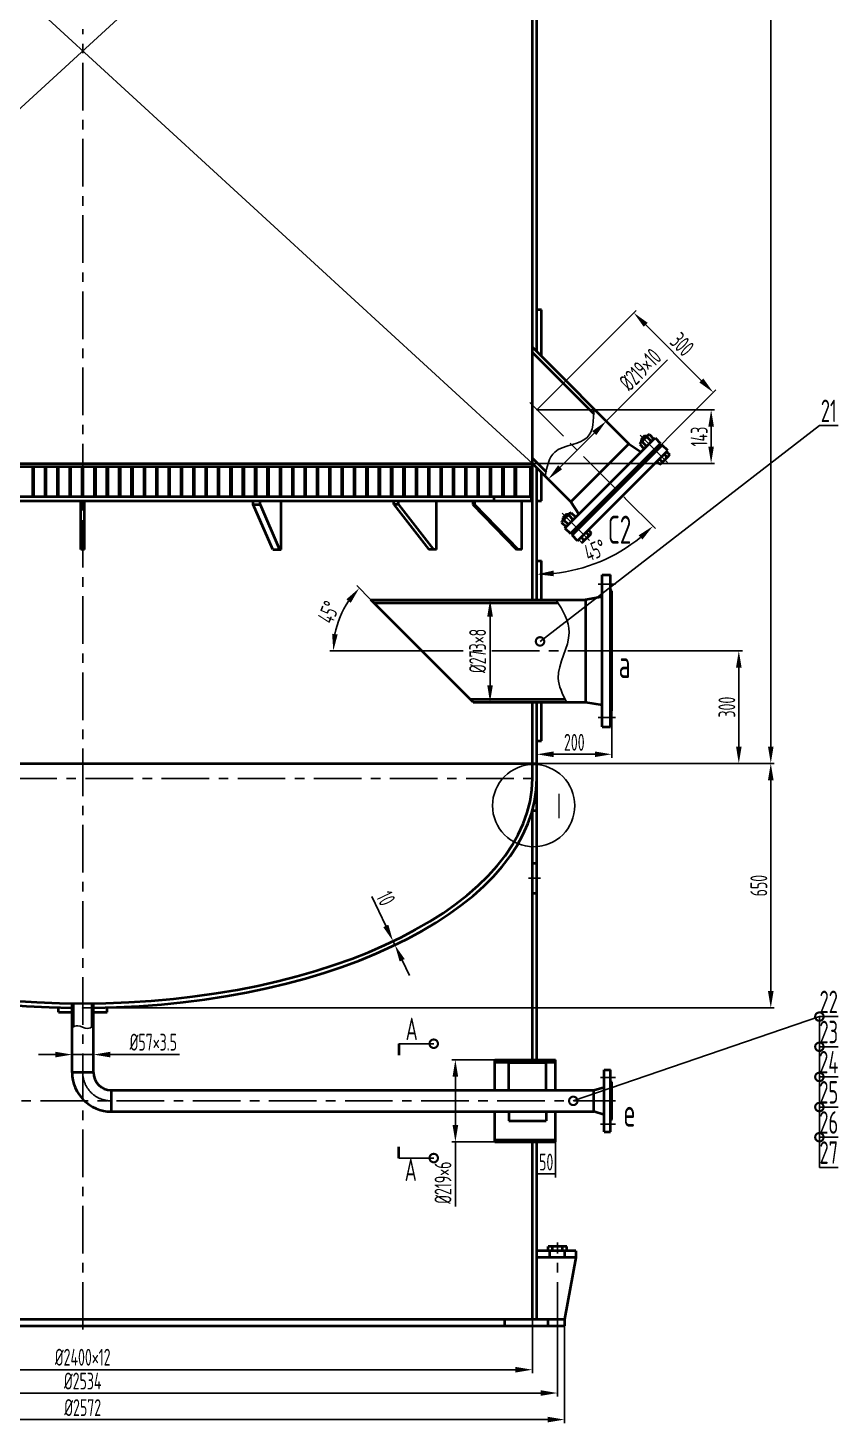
# Model space of a CAD drawing. Header units: millimetres. Extents: x 0 to 8910, y 0 to 12600.
# Drawn here: x 3117 to 5280, y 3302 to 7022 of the extents above; entities that cross this region are included whole.
import ezdxf
from ezdxf.enums import TextEntityAlignment as Align

# ---------------------------------------------------------------- set-up
doc = ezdxf.new("R2010")
doc.units = ezdxf.units.MM
doc.linetypes.add('CENTERX2', pattern=[101.6, 63.5, -12.7, 12.7, -12.7])
for name, color, linetype in [('中心线', 3, 'CENTERX2'), ('尺寸标注', 4, 'Continuous'), ('文字标注', 4, 'Continuous'), ('细实线', 1, 'Continuous')]:
    doc.layers.add(name, color=color, linetype=linetype)
doc.layers.add('粗实线', color=7, linetype='Continuous', lineweight=40)
doc.styles.get("Standard").update_dxf_attribs({"font": 'gbenor.shx', "width": 0.7, "bigfont": 'gbcbig.shx'})
doc.styles.add('文字标注', font='gbenor.shx', dxfattribs={"width": 0.7, "bigfont": 'gbcbig.shx'})
doc.dimstyles.new('ISO-25', dxfattribs={"dimscale": 15, "dimtxt": 3, "dimasz": 3, "dimexe": 0.625, "dimexo": 0, "dimtad": 1, "dimzin": 12, "dimdsep": 46, "dimtxsty": 'Standard', "dimcen": 3, "dimclrd": 256, "dimclre": 256, "dimclrt": 256, "dimadec": 0, "dimazin": 3, "dimtfac": 1, "dimtmove": 0, "dimatfit": 3, "dimldrblk": 'DOTSMALL', "dimfxl": 0, "dimlwd": -1, "dimarcsym": 0})

# ---------------------------------------------------------------- blocks, each defined once
blk = doc.blocks.new('*D9')
at = {"layer": 'Defpoints', "color": 0}
for p in [(4475.6, 11261.2), (5100, 11261.2), (4475.6, 5061.2)]:
    blk.add_point(p, dxfattribs=at)
at = {"layer": '尺寸标注', "lineweight": -2}
for p, q in [((4475.6, 11261.2), (5109.3, 11261.2)), ((4475.6, 5061.2), (5109.3, 5061.2))]:
    blk.add_line(p, q, dxfattribs=at)
at = {"layer": '尺寸标注'}
blk.add_line((5100, 5106.2), (5100, 11216.2), dxfattribs=at)
for points in [[(5092.5, 11216.2), (5107.5, 11216.2), (5100, 11261.2)], [(5092.5, 5106.2), (5107.5, 5106.2), (5100, 5061.2)]]:
    blk.add_solid(points, dxfattribs=at)
at = {"layer": '尺寸标注', "insert": (5068.1, 8161.2), "char_height": 45, "attachment_point": 5, "rotation": 90}
blk.add_mtext('10200', dxfattribs=at)
blk = doc.blocks.new('_DotSmall')
at = {"color": 0, "linetype": 'ByBlock', "const_width": 0.5}
blk.add_lwpolyline([(-0.0625, 0, 1), (0.0625, 0, 1)], format="xyb", close=True, dxfattribs=at)
blk = doc.blocks.new('*D15')
at = {"layer": 'Defpoints', "color": 0}
for p in [(4475.6, 5061.2), (5100, 5061.2), (3263.6, 4409.2)]:
    blk.add_point(p, dxfattribs=at)
at = {"layer": '尺寸标注', "lineweight": -2}
for p, q in [((4475.6, 5061.2), (5109.3, 5061.2)), ((3263.6, 4409.2), (5109.3, 4409.2))]:
    blk.add_line(p, q, dxfattribs=at)
at = {"layer": '尺寸标注'}
blk.add_line((5100, 4454.2), (5100, 5016.2), dxfattribs=at)
for points in [[(5092.5, 5016.2), (5107.5, 5016.2), (5100, 5061.2)], [(5092.5, 4454.2), (5107.5, 4454.2), (5100, 4409.2)]]:
    blk.add_solid(points, dxfattribs=at)
at = {"layer": '尺寸标注', "insert": (5068.1, 4735.2), "char_height": 45, "attachment_point": 5, "rotation": 90}
blk.add_mtext('650', dxfattribs=at)
blk = doc.blocks.new('*D16')
at = {"layer": 'Defpoints', "color": 0}
for p in [(4091.9, 4587.1), (4091.9, 4587.1), (4096.8, 4576.8)]:
    blk.add_point(p, dxfattribs=at)
at = {"layer": '尺寸标注'}
for p, q in [((4072.6, 4627.7), (4034.9, 4706.6)), ((4096.8, 4576.8), (4091.9, 4587.1)), ((4116.2, 4536.2), (4135.6, 4495.5))]:
    blk.add_line(p, q, dxfattribs=at)
at = {"layer": '尺寸标注', "lineweight": -2}
for p, q in [((4091.9, 4587.1), (4100.4, 4591.1)), ((4096.8, 4576.8), (4105.3, 4580.8))]:
    blk.add_line(p, q, dxfattribs=at)
at = {"layer": '尺寸标注'}
for points in [[(4079.3, 4630.9), (4065.8, 4624.5), (4091.9, 4587.1)], [(4123, 4539.4), (4109.4, 4532.9), (4096.8, 4576.8)]]:
    blk.add_solid(points, dxfattribs=at)
at = {"layer": '尺寸标注', "insert": (4072.8, 4701.2), "char_height": 45, "attachment_point": 5, "rotation": 295.4991}
blk.add_mtext('10', dxfattribs=at)
blk = doc.blocks.new('*D19')
at = {"layer": 'Defpoints', "color": 0}
for p in [(4946.4, 6050.6), (4475.6, 6004.1), (4687.8, 5792)]:
    blk.add_point(p, dxfattribs=at)
at = {"layer": '尺寸标注', "lineweight": -2}
for p, q in [((4475.6, 6004.1), (4740.9, 6269.3)), ((4687.8, 5792), (4953, 6057.2))]:
    blk.add_line(p, q, dxfattribs=at)
at = {"layer": '尺寸标注'}
blk.add_line((4766.1, 6230.9), (4914.6, 6082.4), dxfattribs=at)
for points in [[(4771.4, 6236.2), (4760.8, 6225.6), (4734.3, 6262.7)], [(4919.9, 6087.7), (4909.3, 6077.1), (4946.4, 6050.6)]]:
    blk.add_solid(points, dxfattribs=at)
at = {"layer": '尺寸标注', "insert": (4863.4, 6178.6), "char_height": 45, "attachment_point": 5, "rotation": 315}
blk.add_mtext('300', dxfattribs=at)
blk = doc.blocks.new('*D29')
at = {"layer": 'Defpoints', "color": 0}
for p in [(1996.6, 3551.2), (4530.6, 3551.2), (1996.6, 3382.2)]:
    blk.add_point(p, dxfattribs=at)
at = {"layer": '尺寸标注', "lineweight": -2}
for p, q in [((1996.6, 3551.2), (1996.6, 3372.9)), ((4530.6, 3551.2), (4530.6, 3372.9))]:
    blk.add_line(p, q, dxfattribs=at)
at = {"layer": '尺寸标注'}
blk.add_line((4485.6, 3382.2), (2041.6, 3382.2), dxfattribs=at)
for points in [[(2041.6, 3389.7), (2041.6, 3374.7), (1996.6, 3382.2)], [(4485.6, 3389.7), (4485.6, 3374.7), (4530.6, 3382.2)]]:
    blk.add_solid(points, dxfattribs=at)
at = {"layer": '尺寸标注', "insert": (3263.6, 3414.1), "char_height": 45, "attachment_point": 5}
blk.add_mtext('%%c2534', dxfattribs=at)
blk = doc.blocks.new('*D30')
at = {"layer": 'Defpoints', "color": 0}
for p in [(2063.6, 3579.2), (4463.6, 3579.2), (4463.6, 3444.4)]:
    blk.add_point(p, dxfattribs=at)
at = {"layer": '尺寸标注', "lineweight": -2}
for p, q in [((2063.6, 3579.2), (2063.6, 3435.1)), ((4463.6, 3579.2), (4463.6, 3435.1))]:
    blk.add_line(p, q, dxfattribs=at)
at = {"layer": '尺寸标注'}
blk.add_line((2108.6, 3444.4), (4418.6, 3444.4), dxfattribs=at)
for points in [[(2108.6, 3451.9), (2108.6, 3436.9), (2063.6, 3444.4)], [(4418.6, 3451.9), (4418.6, 3436.9), (4463.6, 3444.4)]]:
    blk.add_solid(points, dxfattribs=at)
at = {"layer": '尺寸标注', "insert": (3263.6, 3477.6), "char_height": 45, "attachment_point": 5}
blk.add_mtext('%%c2400×12', dxfattribs=at)
blk = doc.blocks.new('*D31')
at = {"layer": 'Defpoints', "color": 0}
for p in [(1977.6, 3561.2), (4549.6, 3561.2), (4549.6, 3311.4)]:
    blk.add_point(p, dxfattribs=at)
at = {"layer": '尺寸标注', "lineweight": -2}
for p, q in [((1977.6, 3561.2), (1977.6, 3302)), ((4549.6, 3561.2), (4549.6, 3302))]:
    blk.add_line(p, q, dxfattribs=at)
at = {"layer": '尺寸标注'}
blk.add_line((2022.6, 3311.4), (4504.6, 3311.4), dxfattribs=at)
for points in [[(2022.6, 3318.9), (2022.6, 3303.9), (1977.6, 3311.4)], [(4504.6, 3318.9), (4504.6, 3303.9), (4549.6, 3311.4)]]:
    blk.add_solid(points, dxfattribs=at)
at = {"layer": '尺寸标注', "insert": (3263.6, 3343.3), "char_height": 45, "attachment_point": 5}
blk.add_mtext('%%c2572', dxfattribs=at)
blk = doc.blocks.new('*D33')
at = {"layer": 'Defpoints', "color": 0}
for p in [(4363.6, 4270.7), (4258.2, 4051.7), (4363.6, 4051.7)]:
    blk.add_point(p, dxfattribs=at)
at = {"layer": '尺寸标注', "lineweight": -2}
for p, q in [((4363.6, 4270.7), (4248.9, 4270.7)), ((4363.6, 4051.7), (4248.9, 4051.7))]:
    blk.add_line(p, q, dxfattribs=at)
at = {"layer": '尺寸标注'}
for p, q in [((4258.2, 4225.7), (4258.2, 4096.7)), ((4258.2, 4051.7), (4258.2, 3879.7))]:
    blk.add_line(p, q, dxfattribs=at)
for points in [[(4250.7, 4225.7), (4265.7, 4225.7), (4258.2, 4270.7)], [(4250.7, 4096.7), (4265.7, 4096.7), (4258.2, 4051.7)]]:
    blk.add_solid(points, dxfattribs=at)
at = {"layer": '尺寸标注', "insert": (4225.1, 3943.2), "char_height": 45, "attachment_point": 5, "rotation": 90}
blk.add_mtext('%%c219×6', dxfattribs=at)
blk = doc.blocks.new('*D35')
at = {"layer": 'Defpoints', "color": 0}
for p in [(4525.6, 4051.7), (4475.6, 3966.3), (4475.6, 3966.3)]:
    blk.add_point(p, dxfattribs=at)
at = {"layer": '尺寸标注', "lineweight": -2}
for p, q in [((4525.6, 4051.7), (4525.6, 3956.9)), ((4475.6, 3966.3), (4475.6, 3975.6))]:
    blk.add_line(p, q, dxfattribs=at)
at = {"layer": '尺寸标注'}
blk.add_line((4525.6, 3966.3), (4475.6, 3966.3), dxfattribs=at)
at = {"layer": '尺寸标注', "insert": (4500.6, 3998.1), "char_height": 45, "attachment_point": 5}
blk.add_mtext('50', dxfattribs=at)
blk = doc.blocks.new('*D42')
at = {"layer": 'Defpoints', "color": 0}
for p in [(4660.8, 5973.8), (4660.8, 5973.8), (4505.9, 5819)]:
    blk.add_point(p, dxfattribs=at)
at = {"layer": '尺寸标注'}
for p, q in [((4660.8, 5973.8), (4824.1, 6137.1)), ((4537.7, 5850.8), (4629, 5942))]:
    blk.add_line(p, q, dxfattribs=at)
at = {"layer": '尺寸标注', "lineweight": -2}
for p, q in [((4660.8, 5973.8), (4667.4, 5967.2)), ((4505.9, 5819), (4512.5, 5812.3))]:
    blk.add_line(p, q, dxfattribs=at)
at = {"layer": '尺寸标注'}
for points in [[(4623.6, 5947.3), (4634.3, 5936.7), (4660.8, 5973.8)], [(4532.4, 5856.1), (4543, 5845.5), (4505.9, 5819)]]:
    blk.add_solid(points, dxfattribs=at)
at = {"layer": '尺寸标注', "insert": (4751.6, 6111.4), "char_height": 45, "attachment_point": 5, "rotation": 45}
blk.add_mtext('%%c219×10', dxfattribs=at)
blk = doc.blocks.new('*D43')
at = {"layer": 'Defpoints', "color": 0}
for p in [(3235.1, 4284.7), (3292.1, 4284.7), (3292.1, 4284.7)]:
    blk.add_point(p, dxfattribs=at)
at = {"layer": '尺寸标注'}
for p, q in [((3190.1, 4284.7), (3145.1, 4284.7)), ((3235.1, 4284.7), (3292.1, 4284.7)), ((3337.1, 4284.7), (3522, 4284.7))]:
    blk.add_line(p, q, dxfattribs=at)
at = {"layer": '尺寸标注', "lineweight": -2}
for p, q in [((3235.1, 4284.7), (3235.1, 4294.1)), ((3292.1, 4284.7), (3292.1, 4294.1))]:
    blk.add_line(p, q, dxfattribs=at)
at = {"layer": '尺寸标注'}
for points in [[(3190.1, 4292.2), (3190.1, 4277.2), (3235.1, 4284.7)], [(3337.1, 4292.2), (3337.1, 4277.2), (3292.1, 4284.7)]]:
    blk.add_solid(points, dxfattribs=at)
at = {"layer": '尺寸标注', "insert": (3452.1, 4317.8), "char_height": 45, "attachment_point": 5}
blk.add_mtext('%%c57×3.5', dxfattribs=at)
blk = doc.blocks.new('*D49')
at = {"layer": 'Defpoints', "color": 0}
for p in [(4685.6, 5361.2), (4475.6, 5061.2), (5014.7, 5061.2)]:
    blk.add_point(p, dxfattribs=at)
at = {"layer": '尺寸标注', "lineweight": -2}
for p, q in [((4685.6, 5361.2), (5024.1, 5361.2)), ((4475.6, 5061.2), (5024.1, 5061.2))]:
    blk.add_line(p, q, dxfattribs=at)
at = {"layer": '尺寸标注'}
blk.add_line((5014.7, 5316.2), (5014.7, 5106.2), dxfattribs=at)
for points in [[(5007.2, 5316.2), (5022.2, 5316.2), (5014.7, 5361.2)], [(5007.2, 5106.2), (5022.2, 5106.2), (5014.7, 5061.2)]]:
    blk.add_solid(points, dxfattribs=at)
at = {"layer": '尺寸标注', "insert": (4982.8, 5211.2), "char_height": 45, "attachment_point": 5, "rotation": 90}
blk.add_mtext('300', dxfattribs=at)
blk = doc.blocks.new('*D56')
at = {"layer": 'Defpoints', "color": 0}
for p in [(4456.6, 8923.2), (4475.6, 8749.2), (4711.8, 8667.9), (4622.1, 8357.6), (4475.6, 6158.9)]:
    blk.add_point(p, dxfattribs=at)
at = {"layer": '尺寸标注', "lineweight": -2}
blk.add_line((4711.8, 8667.9), (4882.3, 8497.4), dxfattribs=at)
at = {"layer": '尺寸标注'}
blk.add_arc((4475.6, 8904.1), 565.8, 274.5582, 310.4418, dxfattribs=at)
for points in [[(4837.6, 8479), (4847.7, 8468), (4875.7, 8504)], [(4520.9, 8332.6), (4520.3, 8347.6), (4475.6, 8338.3)]]:
    blk.add_solid(points, dxfattribs=at)
at = {"layer": '尺寸标注', "insert": (4679.5, 8412), "char_height": 45, "attachment_point": 5, "rotation": 22.5}
blk.add_mtext('45°', dxfattribs=at)
blk = doc.blocks.new('*D57')
at = {"layer": 'Defpoints', "color": 0}
for p in [(4456.6, 6023.2), (4475.6, 5849.2), (4711.8, 5767.9), (4589.2, 5580.5), (4475.6, 4270.7)]:
    blk.add_point(p, dxfattribs=at)
at = {"layer": '尺寸标注', "lineweight": -2}
blk.add_line((4711.8, 5767.9), (4792.4, 5687.4), dxfattribs=at)
at = {"layer": '尺寸标注'}
blk.add_arc((4475.6, 6004.1), 438.6, 275.8817, 309.1183, dxfattribs=at)
for points in [[(4747.3, 5669.4), (4757.4, 5658.3), (4785.8, 5694)], [(4521, 5560.3), (4520.2, 5575.3), (4475.6, 5565.5)]]:
    blk.add_solid(points, dxfattribs=at)
at = {"layer": '尺寸标注', "insert": (4630.8, 5629.5), "char_height": 45, "attachment_point": 5, "rotation": 22.5}
blk.add_mtext('45°', dxfattribs=at)
blk = doc.blocks.new('*D59')
at = {"layer": 'Defpoints', "color": 0}
for p in [(4475.6, 6004.1), (4940.8, 6004.1), (4463.6, 5861.2)]:
    blk.add_point(p, dxfattribs=at)
at = {"layer": '尺寸标注', "lineweight": -2}
for p, q in [((4475.6, 6004.1), (4950.2, 6004.1)), ((4463.6, 5861.2), (4950.2, 5861.2))]:
    blk.add_line(p, q, dxfattribs=at)
at = {"layer": '尺寸标注'}
blk.add_line((4940.8, 5906.2), (4940.8, 5959.1), dxfattribs=at)
for points in [[(4933.3, 5959.1), (4948.3, 5959.1), (4940.8, 6004.1)], [(4933.3, 5906.2), (4948.3, 5906.2), (4940.8, 5861.2)]]:
    blk.add_solid(points, dxfattribs=at)
at = {"layer": '尺寸标注', "insert": (4908.9, 5932.7), "char_height": 45, "attachment_point": 5, "rotation": 90}
blk.add_mtext('143', dxfattribs=at)
blk = doc.blocks.new('标注序号')
at = {"layer": '尺寸标注', "width": 0.7}
blk.add_attdef('标注序号', text='', height=4, dxfattribs=at).set_placement((0, 2.625), align=Align.MIDDLE_CENTER)
blk = doc.blocks.new('*D60')
at = {"layer": 'Defpoints', "color": 0}
for p in [(4675.6, 5201.7), (4475.6, 5085.5), (4475.6, 5085.5)]:
    blk.add_point(p, dxfattribs=at)
at = {"layer": '尺寸标注', "lineweight": -2}
for p, q in [((4675.6, 5201.7), (4675.6, 5076.1)), ((4475.6, 5085.5), (4475.6, 5094.9))]:
    blk.add_line(p, q, dxfattribs=at)
at = {"layer": '尺寸标注'}
blk.add_line((4630.6, 5085.5), (4520.6, 5085.5), dxfattribs=at)
for points in [[(4520.6, 5093), (4520.6, 5078), (4475.6, 5085.5)], [(4630.6, 5093), (4630.6, 5078), (4675.6, 5085.5)]]:
    blk.add_solid(points, dxfattribs=at)
at = {"layer": '尺寸标注', "insert": (4575.6, 5117.4), "char_height": 45, "attachment_point": 5}
blk.add_mtext('200', dxfattribs=at)
blk = doc.blocks.new('*D61')
at = {"layer": 'Defpoints', "color": 0}
for p in [(3964.1, 5479.6), (4032.6, 5497.7), (4159.1, 5361.2), (4685.6, 5361.2), (4305.6, 5224.7)]:
    blk.add_point(p, dxfattribs=at)
at = {"layer": '尺寸标注', "lineweight": -2}
for p, q in [((4032.6, 5497.7), (3995.1, 5535.3)), ((4159.1, 5361.2), (3923, 5361.2))]:
    blk.add_line(p, q, dxfattribs=at)
at = {"layer": '尺寸标注'}
blk.add_arc((4169.1, 5361.2), 236.8, 145.9067, 169.0933, dxfattribs=at)
for points in [[(3967.3, 5498.7), (3978.9, 5489.2), (4001.7, 5528.6)], [(3944.1, 5405.3), (3929.2, 5406.7), (3932.4, 5361.2)]]:
    blk.add_solid(points, dxfattribs=at)
at = {"layer": '尺寸标注', "insert": (3919.8, 5464.5), "char_height": 45, "attachment_point": 5, "rotation": 67.5}
blk.add_mtext('45°', dxfattribs=at)
blk = doc.blocks.new('*D62')
at = {"layer": 'Defpoints', "color": 0}
for p in [(4350.7, 5497.7), (4350.7, 5497.7), (4350.7, 5224.7)]:
    blk.add_point(p, dxfattribs=at)
at = {"layer": '尺寸标注', "lineweight": -2}
for p, q in [((4350.7, 5497.7), (4341.3, 5497.7)), ((4350.7, 5224.7), (4341.3, 5224.7))]:
    blk.add_line(p, q, dxfattribs=at)
at = {"layer": '尺寸标注'}
blk.add_line((4350.7, 5269.7), (4350.7, 5452.7), dxfattribs=at)
for points in [[(4343.2, 5452.7), (4358.2, 5452.7), (4350.7, 5497.7)], [(4343.2, 5269.7), (4358.2, 5269.7), (4350.7, 5224.7)]]:
    blk.add_solid(points, dxfattribs=at)
at = {"layer": '尺寸标注', "insert": (4317.6, 5361.2), "char_height": 45, "attachment_point": 5, "rotation": 90}
blk.add_mtext('%%c273×8', dxfattribs=at)

msp = doc.modelspace()

# ---------------------------------------------------------------- linework, layer by layer
msp.add_line((4587.596, 5657.829), (4595.041, 5650.384))
at = {"layer": '中心线', "ltscale": 2}
for p, q in [((3263.65, 3551.232), (3263.65, 7019.423)), ((4456.579, 6023.159), (4711.824, 5767.914)), ((4751.558, 5936.776), (4824.515, 5863.819)), ((4542.962, 5728.18), (4615.919, 5655.223)), ((4639.65, 5538.732), (4685.65, 5538.732)), ((4685.65, 5361.232), (4159.15, 5361.232)), ((4639.65, 5183.732), (4685.65, 5183.732)), ((2051.65, 5021.232), (4475.65, 5021.232)), ((4453.65, 4755.325), (4485.65, 4755.325)), ((4645.65, 4223.732), (4685.65, 4223.732)), ((2338.06, 4161.232), (4685.65, 4161.232)), ((4645.65, 4098.732), (4685.65, 4098.732)), ((4530.65, 3551.232), (4530.65, 3783.232))]:
    msp.add_line(p, q, dxfattribs=at)
msp.add_arc((3339.65, 4237.232), 76, 180, 270, dxfattribs=at)
at = {"layer": '尺寸标注'}
msp.add_circle((4467.071, 4948.543), 109.833, dxfattribs=at)
for p in [(4475.65, 6004.088), (3263.65, 4409.232)]:
    msp.add_point(p, dxfattribs=at)
at = {"layer": '粗实线'}
for p, q in [((4463.65, 5497.732), (4463.65, 9651.232)), ((4475.65, 6158.944), (4475.65, 8749.232)), ((4487.65, 6270.538), (4475.65, 6270.538)), ((4487.65, 6146.944), (4487.65, 6270.538)), ((4463.65, 6170.944), (4721.37, 5913.225)), ((4463.65, 6156.802), (4627.421, 5993.032)), ((4550.603, 5688.718), (4791.02, 5929.135)), ((4771.808, 5935.813), (4752.521, 5916.526)), ((4767.886, 5934.368), (4753.966, 5920.449)), ((4763.292, 5934.368), (4753.966, 5925.042)), ((4753.966, 5925.042), (4753.966, 5920.449)), ((4753.966, 5920.449), (4755.205, 5919.21)), ((4756.684, 5918.792), (4767.732, 5907.744)), ((4763.292, 5934.368), (4767.886, 5934.368)), ((4767.886, 5934.368), (4769.124, 5933.13)), ((4769.542, 5931.651), (4780.591, 5920.602)), ((4775.971, 5938.08), (4787.02, 5927.031)), ((4791.02, 5929.135), (4805.869, 5914.285)), ((4565.453, 5673.869), (4805.869, 5914.285)), ((4566.513, 5758.368), (4721.37, 5913.225)), ((4569.695, 5669.627), (4810.111, 5910.043)), ((4584.544, 5654.777), (4824.961, 5895.194)), ((4593.737, 5697.911), (4781.827, 5886.001)), ((4721.37, 5913.225), (4753.543, 5891.658)), ((4750.255, 5912.363), (4761.303, 5901.315)), ((4781.827, 5886.001), (4781.827, 5890.244)), ((4781.827, 5886.001), (4786.07, 5886.001)), ((4782.999, 5891.416), (4787.242, 5887.173)), ((4796.919, 5905.335), (4801.161, 5901.093)), ((4827.088, 5880.534), (4807.801, 5861.247)), ((4824.961, 5895.194), (4810.111, 5910.043)), ((4815.48, 5885.713), (4822.925, 5878.268)), ((4821.909, 5892.142), (4829.354, 5884.697)), ((2063.65, 5861.232), (4463.65, 5861.232)), ((2063.65, 5853.232), (4463.65, 5853.232)), ((3130.15, 5773.232), (3130.15, 5853.232)), ((3133.15, 5773.232), (3133.15, 5853.232)), ((3163.15, 5773.232), (3163.15, 5853.232)), ((3166.15, 5773.232), (3166.15, 5853.232)), ((3196.15, 5773.232), (3196.15, 5853.232)), ((3199.15, 5773.232), (3199.15, 5853.232)), ((3229.15, 5773.232), (3229.15, 5853.232)), ((3232.15, 5773.232), (3232.15, 5853.232)), ((3262.15, 5773.232), (3262.15, 5853.232)), ((3265.15, 5773.232), (3265.15, 5853.232)), ((3295.15, 5773.232), (3295.15, 5853.232)), ((3298.15, 5773.232), (3298.15, 5853.232)), ((3328.15, 5773.232), (3328.15, 5853.232)), ((3331.15, 5773.232), (3331.15, 5853.232)), ((3361.15, 5773.232), (3361.15, 5853.232)), ((3364.15, 5773.232), (3364.15, 5853.232)), ((3394.15, 5773.232), (3394.15, 5853.232)), ((3397.15, 5773.232), (3397.15, 5853.232)), ((3427.15, 5773.232), (3427.15, 5853.232)), ((3430.15, 5773.232), (3430.15, 5853.232)), ((3460.15, 5773.232), (3460.15, 5853.232)), ((3463.15, 5773.232), (3463.15, 5853.232)), ((3493.15, 5773.232), (3493.15, 5853.232)), ((3496.15, 5773.232), (3496.15, 5853.232)), ((3526.15, 5773.232), (3526.15, 5853.232)), ((3529.15, 5773.232), (3529.15, 5853.232)), ((3559.15, 5773.232), (3559.15, 5853.232)), ((3562.15, 5773.232), (3562.15, 5853.232)), ((3592.15, 5773.232), (3592.15, 5853.232)), ((3595.15, 5773.232), (3595.15, 5853.232)), ((3625.15, 5773.232), (3625.15, 5853.232)), ((3628.15, 5773.232), (3628.15, 5853.232)), ((3658.15, 5773.232), (3658.15, 5853.232)), ((3661.15, 5773.232), (3661.15, 5853.232)), ((3691.15, 5773.232), (3691.15, 5853.232)), ((3694.15, 5773.232), (3694.15, 5853.232)), ((3724.15, 5773.232), (3724.15, 5853.232)), ((3727.15, 5773.232), (3727.15, 5853.232)), ((3757.15, 5773.232), (3757.15, 5853.232)), ((3760.15, 5773.232), (3760.15, 5853.232)), ((3790.15, 5773.232), (3790.15, 5853.232)), ((3793.15, 5773.232), (3793.15, 5853.232)), ((3823.15, 5773.232), (3823.15, 5853.232)), ((3826.15, 5773.232), (3826.15, 5853.232)), ((3856.15, 5773.232), (3856.15, 5853.232)), ((3859.15, 5773.232), (3859.15, 5853.232)), ((3889.15, 5773.232), (3889.15, 5853.232)), ((3892.15, 5773.232), (3892.15, 5853.232)), ((3922.15, 5773.232), (3922.15, 5853.232)), ((3925.15, 5773.232), (3925.15, 5853.232)), ((3955.15, 5773.232), (3955.15, 5853.232)), ((3958.15, 5773.232), (3958.15, 5853.232)), ((3988.15, 5773.232), (3988.15, 5853.232)), ((3991.15, 5773.232), (3991.15, 5853.232)), ((4021.15, 5773.232), (4021.15, 5853.232)), ((4024.15, 5773.232), (4024.15, 5853.232)), ((4054.15, 5773.232), (4054.15, 5853.232)), ((4057.15, 5773.232), (4057.15, 5853.232)), ((4087.15, 5773.232), (4087.15, 5853.232)), ((4090.15, 5773.232), (4090.15, 5853.232)), ((4120.15, 5773.232), (4120.15, 5853.232)), ((4123.15, 5773.232), (4123.15, 5853.232)), ((4153.15, 5773.232), (4153.15, 5853.232)), ((4156.15, 5773.232), (4156.15, 5853.232)), ((4186.15, 5773.232), (4186.15, 5853.232)), ((4189.15, 5773.232), (4189.15, 5853.232)), ((4219.15, 5773.232), (4219.15, 5853.232)), ((4222.15, 5773.232), (4222.15, 5853.232)), ((4252.15, 5773.232), (4252.15, 5853.232)), ((4255.15, 5773.232), (4255.15, 5853.232)), ((4285.15, 5773.232), (4285.15, 5853.232)), ((4288.15, 5773.232), (4288.15, 5853.232)), ((4318.15, 5773.232), (4318.15, 5853.232)), ((4321.15, 5773.232), (4321.15, 5853.232)), ((4351.15, 5773.232), (4351.15, 5853.232)), ((4354.15, 5773.232), (4354.15, 5853.232)), ((4384.15, 5773.232), (4384.15, 5853.232)), ((4387.15, 5773.232), (4387.15, 5853.232)), ((4417.15, 5773.232), (4417.15, 5853.232)), ((4420.15, 5773.232), (4420.15, 5853.232)), ((4458.65, 5773.232), (4458.65, 5853.232)), ((4461.65, 5761.232), (4461.65, 5853.232)), ((4463.65, 5875.374), (4500.182, 5838.842)), ((4463.65, 5861.232), (4566.513, 5758.368)), ((4475.65, 5497.732), (4475.65, 5849.232)), ((4796.193, 5866.426), (4803.638, 5858.98)), ((4802.622, 5872.855), (4810.067, 5865.41)), ((4487.65, 5761.638), (4487.65, 5837.232)), ((2065.65, 5773.232), (4461.65, 5773.232)), ((4361.65, 5761.232), (4361.65, 5773.232)), ((2065.65, 5761.232), (4461.65, 5761.232)), ((3258.65, 5631.232), (3258.65, 5761.232)), ((3268.65, 5631.232), (3268.65, 5761.232)), ((3718.896, 5751.232), (3718.896, 5761.232)), ((3718.896, 5751.232), (3736.915, 5751.232)), ((3770.944, 5631.232), (3718.896, 5751.232)), ((3736.915, 5751.232), (3736.915, 5761.232)), ((3736.915, 5751.232), (3788.963, 5631.232)), ((3793.302, 5631.232), (3793.302, 5761.232)), ((4093.975, 5751.232), (4093.975, 5761.232)), ((4093.975, 5751.232), (4187.762, 5631.232)), ((4106.445, 5751.232), (4093.975, 5751.232)), ((4106.445, 5751.232), (4106.445, 5761.232)), ((4106.445, 5751.232), (4200.232, 5631.232)), ((4208.05, 5631.232), (4208.05, 5761.232)), ((4304.598, 5761.232), (4304.598, 5751.232)), ((4309.048, 5751.232), (4304.598, 5751.232)), ((4304.598, 5751.232), (4421.548, 5631.232)), ((4309.048, 5761.232), (4309.048, 5751.232)), ((4309.048, 5751.232), (4425.998, 5631.232)), ((4435.748, 5631.232), (4435.748, 5761.232)), ((4475.65, 5761.638), (4487.65, 5761.638)), ((4566.513, 5758.368), (4588.08, 5726.195)), ((4541.658, 5703.767), (4552.707, 5692.718)), ((4563.212, 5727.217), (4543.925, 5707.93)), ((4554.696, 5725.772), (4545.37, 5716.446)), ((4559.289, 5725.772), (4545.37, 5711.852)), ((4545.37, 5716.446), (4545.37, 5711.852)), ((4545.37, 5711.852), (4546.608, 5710.614)), ((4548.087, 5710.196), (4559.136, 5699.148)), ((4554.696, 5725.772), (4559.289, 5725.772)), ((4559.289, 5725.772), (4560.528, 5724.533)), ((4560.946, 5723.054), (4571.994, 5712.006)), ((4567.375, 5729.483), (4578.423, 5718.435)), ((4588.322, 5696.739), (4592.565, 5692.496)), ((4593.737, 5697.911), (4589.494, 5697.911)), ((4593.737, 5697.911), (4593.737, 5693.668)), ((4550.603, 5688.718), (4565.453, 5673.869)), ((4584.544, 5654.777), (4569.695, 5669.627)), ((4574.403, 5682.819), (4578.645, 5678.577)), ((4594.025, 5664.258), (4601.47, 5656.813)), ((4618.491, 5671.937), (4599.204, 5652.65)), ((4606.883, 5677.116), (4614.329, 5669.671)), ((4613.313, 5683.545), (4620.758, 5676.1)), ((3268.65, 5631.232), (3258.65, 5631.232)), ((3770.944, 5631.232), (3793.302, 5631.232)), ((4208.05, 5631.232), (4187.762, 5631.232)), ((4435.748, 5631.232), (4421.548, 5631.232)), ((4475.65, 5601.232), (4487.65, 5601.232)), ((4487.65, 5497.732), (4487.65, 5601.232)), ((4649.65, 5158.732), (4649.65, 5563.732)), ((4649.65, 5563.732), (4672.65, 5563.732)), ((4672.65, 5158.732), (4672.65, 5563.732)), ((4675.65, 5520.732), (4672.65, 5523.732)), ((4675.65, 5201.732), (4675.65, 5520.732)), ((4032.65, 5497.732), (4605.65, 5497.732)), ((4305.65, 5224.732), (4032.65, 5497.732)), ((4040.65, 5489.732), (4532.225, 5489.732)), ((4649.65, 5505.232), (4605.65, 5497.732)), ((4605.65, 5497.732), (4605.65, 5224.732)), ((4297.65, 5232.732), (4550.763, 5232.732)), ((4305.65, 5224.732), (4605.65, 5224.732)), ((4463.65, 5021.232), (4463.65, 5224.732)), ((4475.65, 4270.732), (4475.65, 5224.732)), ((4487.65, 5121.232), (4487.65, 5224.732)), ((4605.65, 5224.732), (4649.65, 5217.232)), ((4675.65, 5201.732), (4672.65, 5198.732)), ((4649.65, 5158.732), (4672.65, 5158.732)), ((4475.65, 5121.232), (4487.65, 5121.232)), ((2051.65, 5061.232), (4475.65, 5061.232)), ((4463.65, 4935.325), (4475.65, 4935.325)), ((4463.65, 4270.732), (4463.65, 4935.325)), ((4463.65, 4795.325), (4475.65, 4795.325)), ((4463.65, 4715.325), (4475.65, 4715.325)), ((3198.65, 4398.112), (3198.65, 4410.112)), ((3238.65, 4358.744), (3238.65, 4421.401)), ((3288.65, 4358.751), (3288.65, 4421.401)), ((3328.65, 4398.112), (3328.65, 4410.112)), ((4107.273, 4313.666), (4107.273, 4283.542)), ((4363.65, 4189.732), (4363.65, 4270.732)), ((4400.65, 4189.732), (4400.65, 4263.232)), ((4500.65, 4189.732), (4500.65, 4263.232)), ((4525.65, 4189.732), (4525.65, 4270.732)), ((4655.65, 4078.732), (4655.65, 4243.732)), ((4655.65, 4243.732), (4672.65, 4243.732)), ((4672.65, 4078.732), (4672.65, 4243.732)), ((4675.65, 4210.732), (4672.65, 4213.732)), ((4675.65, 4111.732), (4675.65, 4210.732)), ((4363.65, 4051.732), (4363.65, 4132.732)), ((4400.65, 4132.732), (4400.65, 4107.634)), ((4500.65, 4132.732), (4500.65, 4107.634)), ((4525.65, 4051.732), (4525.65, 4132.732)), ((4400.65, 4107.634), (4500.65, 4107.634)), ((4675.65, 4111.732), (4672.65, 4108.732)), ((4363.65, 4057.732), (4525.65, 4057.732)), ((4655.65, 4078.732), (4672.65, 4078.732)), ((4107.273, 4008.797), (4107.273, 4038.922)), ((4363.65, 4051.732), (4525.65, 4051.732)), ((4463.65, 3579.232), (4463.65, 4051.732)), ((4475.65, 3579.232), (4475.65, 4051.732)), ((4579.65, 3761.232), (4475.65, 3761.232)), ((4505.65, 3761.232), (4505.65, 3773.232)), ((4555.65, 3773.232), (4505.65, 3773.232)), ((4510.65, 3743.232), (4510.65, 3761.232)), ((4517.15, 3761.232), (4517.15, 3773.232)), ((4544.15, 3761.232), (4544.15, 3773.232)), ((4550.65, 3743.232), (4550.65, 3761.232)), ((4555.65, 3761.232), (4555.65, 3773.232)), ((4579.65, 3761.232), (4579.65, 3743.232)), ((4579.65, 3743.232), (4475.65, 3743.232)), ((4579.65, 3743.232), (4549.65, 3579.232)), ((1977.65, 3579.232), (4549.65, 3579.232)), ((4389.65, 3579.232), (4389.65, 3561.232)), ((4505.65, 3561.232), (4505.65, 3579.232)), ((4549.65, 3579.232), (4549.65, 3561.232)), ((1977.65, 3561.232), (4549.65, 3561.232))]:
    msp.add_line(p, q, dxfattribs=at)
at = {"layer": '粗实线', "ltscale": 2}
for p, q in [((3235.15, 4237.232), (3235.15, 4421.401)), ((3292.15, 4237.232), (3292.15, 4421.401)), ((4363.65, 4270.732), (4525.65, 4270.732)), ((4363.65, 4264.732), (4525.65, 4264.732)), ((4400.65, 4263.232), (4500.65, 4263.232)), ((3292.15, 4237.232), (3235.15, 4237.232)), ((3339.65, 4189.732), (4627.65, 4189.732)), ((3339.65, 4189.732), (3339.65, 4132.732)), ((4627.65, 4189.732), (4655.65, 4198.232)), ((4627.65, 4132.732), (4627.65, 4189.732)), ((3339.65, 4132.732), (4627.65, 4132.732)), ((4655.65, 4124.232), (4627.65, 4132.732))]:
    msp.add_line(p, q, dxfattribs=at)
at = {"layer": '粗实线'}
for centre, radius, start, end in [((4758.444, 5910.603), 8.377, 102.13278, 167.86722), ((4784.436, 5903.899), 31.496, 118.22135, 151.77865), ((4752.839, 5935.496), 31.496, 298.22135, 331.77865), ((4777.731, 5929.89), 8.377, 102.13278, 167.86722), ((4778.83, 5928.792), 8.377, 282.13278, 347.86722), ((4759.543, 5909.504), 8.377, 282.13278, 347.86722), ((4821.165, 5886.457), 8.377, 282.13278, 347.86722), ((4801.877, 5867.17), 8.377, 282.13278, 347.86722), ((4795.173, 5893.161), 31.496, 298.22135, 331.77865), ((4549.848, 5702.007), 8.377, 102.13278, 167.86722), ((4575.839, 5695.302), 31.496, 118.22135, 151.77865), ((4550.946, 5700.908), 8.377, 282.13278, 347.86722), ((4544.242, 5726.899), 31.496, 298.22135, 331.77865), ((4569.135, 5721.294), 8.377, 102.13278, 167.86722), ((4570.234, 5720.195), 8.377, 282.13278, 347.86722), ((4593.281, 5658.573), 8.377, 282.13278, 347.86722), ((4586.577, 5684.565), 31.496, 298.22135, 331.77865), ((4612.568, 5677.861), 8.377, 282.13278, 347.86722)]:
    msp.add_arc(centre, radius, start, end, dxfattribs=at)
at = {"layer": '粗实线', "ltscale": 2}
for radius in [104.5, 47.5]:
    msp.add_arc((3339.65, 4237.232), radius, 180, 270, dxfattribs=at)
at = {"layer": '粗实线'}
for major_axis, ratio, start_param, end_param in [((-1212, 0), 0.5049505, 0, 1.54727931), ((-1200, 0), 0.5, 0, 3.14159265), ((-1212, 0), 0.5049505, 1.59431335, 3.14159265), ((-1224, 0), 0.50980379, 1.51766676, 1.54750991), ((-1224, 0), 0.50980379, 1.59408275, 1.62392589)]:
    msp.add_ellipse((3263.65, 5021.232), major_axis=major_axis, ratio=ratio, start_param=start_param, end_param=end_param, dxfattribs=at)
at = {"layer": '细实线'}
for p, q in [((2063.65, 5861.232), (4463.65, 8061.232)), ((2063.65, 8061.232), (4463.65, 5861.232)), ((4753.966, 5925.042), (4757.502, 5921.507)), ((4763.292, 5934.368), (4766.828, 5930.833)), ((4545.37, 5716.446), (4548.905, 5712.91)), ((4554.696, 5725.772), (4558.231, 5722.236))]:
    msp.add_line(p, q, dxfattribs=at)
for points in [[(4497.916, 5826.966), (4523.507, 5891.355), (4610.018, 5930.17), (4627.675, 6006.92)], [(4527.435, 5497.732), (4561.9, 5410.4), (4532.82, 5288.612), (4554.703, 5224.732)], [(3235.15, 4357.22), (3250.012, 4361.467), (3276.045, 4354.034), (3292.15, 4360.936)]]:
    msp.add_spline(points, degree=3, dxfattribs=at)

# ---------------------------------------------------------------- block references
at = {"layer": '尺寸标注', "xscale": 15, "yscale": 15, "zscale": 15}
for p, values in [((5254.763, 5961.895), {'标注序号': '21'}), ((5254.763, 4385.907), {'标注序号': '22'}), ((5254.763, 4305.518), {'标注序号': '23'}), ((5254.763, 4225.128), {'标注序号': '24'}), ((5254.763, 4144.739), {'标注序号': '25'}), ((5254.763, 4064.349), {'标注序号': '26'}), ((5254.763, 3983.96), {'标注序号': '27'})]:
    msp.add_blockref('标注序号', p, dxfattribs=at).add_auto_attribs(values)

# ---------------------------------------------------------------- texts
at = {"layer": '尺寸标注', "style": '文字标注', "width": 0.7}
for p in [(4125.472, 4323.209), (4122.958, 3947.508)]:
    msp.add_text('A', height=60, dxfattribs=at).set_placement(p)
at = {"layer": '文字标注', "style": '文字标注', "width": 0.7}
for s, p in [('C2', (4664.923, 5646.755)), ('a', (4693.999, 5288.861)), ('Ⅰ', (4515.892, 4907.726)), ('e', (4706.458, 4092.677))]:
    msp.add_text(s, height=75, dxfattribs=at).set_placement(p)

# ---------------------------------------------------------------- dimensions: what is measured, and where the dimension line sits
at = {"layer": '尺寸标注'}
for base, p1, p2, text, picture, middle in [((5099.973, 11261.232), (4475.65, 5061.232), (4475.65, 11261.232), '10200', '*D9', (5068.098, 8161.232)), ((4350.705, 5497.732), (4350.705, 5224.732), (4350.705, 5497.732), '%%c<>×8', '*D62', (4317.589, 5361.232)), ((5099.973, 5061.232), (3263.65, 4409.232), (4475.65, 5061.232), '650', '*D15', (5068.098, 4735.232))]:
    dim = msp.add_linear_dim(base=base, p1=p1, p2=p2, angle=90, text=text, dimstyle='ISO-25', dxfattribs=at)
    dim.commit()
    dim.dimension.update_dxf_attribs({"geometry": picture, "text_midpoint": middle})
for base, line1, line2, picture, middle in [((4622.086, 8357.581), ((4475.65, 6158.944), (4475.65, 8749.232)), ((4456.579, 8923.159), (4711.824, 8667.914)), '*D56', (4679.494, 8411.966)), ((4589.157, 5580.474), ((4475.65, 4270.732), (4475.65, 5849.232)), ((4456.579, 6023.159), (4711.824, 5767.914)), '*D57', (4630.806, 5629.509)), ((3964.116, 5479.608), ((4305.65, 5224.732), (4032.65, 5497.732)), ((4685.65, 5361.232), (4159.15, 5361.232)), '*D61', (3919.823, 5464.506))]:
    dim = msp.add_angular_dim_2l(base=base, line1=line1, line2=line2, dimstyle='ISO-25', dxfattribs=at)
    dim.commit()
    dim.dimension.update_dxf_attribs({"geometry": picture, "text_midpoint": middle})
dim = msp.add_linear_dim(base=(4946.395, 6050.569), p1=(4475.65, 6004.088), p2=(4687.782, 5791.956), angle=315, dimstyle='ISO-25', dxfattribs=at)
dim.commit()
dim.dimension.update_dxf_attribs({"geometry": '*D19', "text_midpoint": (4840.894, 6156.071), "dimtype": 161})
for base, p1, p2, angle, text, picture, middle, dimtype in [((4660.771, 5973.824), (4505.914, 5818.967), (4660.771, 5973.824), 45, '%%c<>×10', '*D42', (4774.977, 6088.03), 161), ((4258.228, 4051.732), (4363.65, 4270.732), (4363.65, 4051.732), 90, '%%c<>×6', '*D33', (4258.228, 3943.195), 160)]:
    dim = msp.add_linear_dim(base=base, p1=p1, p2=p2, angle=angle, text=text, dimstyle='ISO-25', dxfattribs=at)
    dim.commit()
    dim.dimension.update_dxf_attribs({"geometry": picture, "text_midpoint": middle, "dimtype": dimtype})
dim = msp.add_linear_dim(base=(4940.781, 6004.088), p1=(4463.65, 5861.232), p2=(4475.65, 6004.088), angle=90, dimstyle='ISO-25', override={"dimdec": 0}, dxfattribs=at)
dim.commit()
dim.dimension.update_dxf_attribs({"geometry": '*D59', "text_midpoint": (4908.906, 5932.66)})
dim = msp.add_linear_dim(base=(5014.717, 5061.232), p1=(4685.65, 5361.232), p2=(4475.65, 5061.232), angle=90, dimstyle='ISO-25', dxfattribs=at)
dim.commit()
dim.dimension.update_dxf_attribs({"geometry": '*D49', "text_midpoint": (4982.842, 5211.232)})
for base, p1, p2, picture, middle in [((4475.65, 5085.488), (4675.65, 5201.732), (4475.65, 5085.488), '*D60', (4575.65, 5117.363)), ((4475.65, 3966.27), (4525.65, 4051.732), (4475.65, 3966.27), '*D35', (4500.65, 3998.145))]:
    dim = msp.add_linear_dim(base=base, p1=p1, p2=p2, dimstyle='ISO-25', dxfattribs=at)
    dim.commit()
    dim.dimension.update_dxf_attribs({"geometry": picture, "text_midpoint": middle})
dim = msp.add_aligned_dim(p1=(4096.845, 4576.781), p2=(4091.933, 4587.081), distance=0, text='10', dimstyle='ISO-25', dxfattribs=at)
dim.commit()
dim.dimension.update_dxf_attribs({"geometry": '*D16', "text_midpoint": (4072.832, 4701.169)})
for base, p1, p2, text, picture, middle in [((3292.15, 4284.716), (3235.15, 4284.716), (3292.15, 4284.716), '%%c<>×3.5', '*D43', (3452.096, 4317.831)), ((4463.65, 3444.444), (2063.65, 3579.232), (4463.65, 3579.232), '%%c<>×12', '*D30', (3263.65, 3477.56)), ((4549.65, 3311.382), (1977.65, 3561.232), (4549.65, 3561.232), '%%c<>', '*D31', (3263.65, 3343.257)), ((1996.65, 3382.241), (4530.65, 3551.232), (1996.65, 3551.232), '%%c<>', '*D29', (3263.65, 3414.116))]:
    dim = msp.add_linear_dim(base=base, p1=p1, p2=p2, text=text, dimstyle='ISO-25', dxfattribs=at)
    dim.commit()
    dim.dimension.update_dxf_attribs({"geometry": picture, "text_midpoint": middle})

# ---------------------------------------------------------------- leaders
for points in [[(4484.13, 5386.487), (5229.763, 5961.895), (5279.763, 5961.895)], [(5229.763, 4385.907), (5229.763, 4305.518), (5279.763, 4305.518)], [(4572.959, 4161.232), (5229.763, 4385.907), (5279.763, 4385.907)], [(4200.362, 4313.666), (4107.273, 4313.666)], [(5229.763, 4305.518), (5229.763, 4225.128), (5279.763, 4225.128)], [(5229.763, 4225.128), (5229.763, 4144.739), (5279.763, 4144.739)], [(5229.763, 4144.739), (5229.763, 4064.349), (5279.763, 4064.349)], [(5229.763, 4064.349), (5229.763, 3983.96), (5279.763, 3983.96)], [(4200.362, 4008.797), (4107.273, 4008.797)]]:
    msp.add_leader(points, dimstyle='ISO-25', override={"dimgap": 0.625, "dimtad": 0}, dxfattribs=at)

doc.saveas('drawing.dxf')
